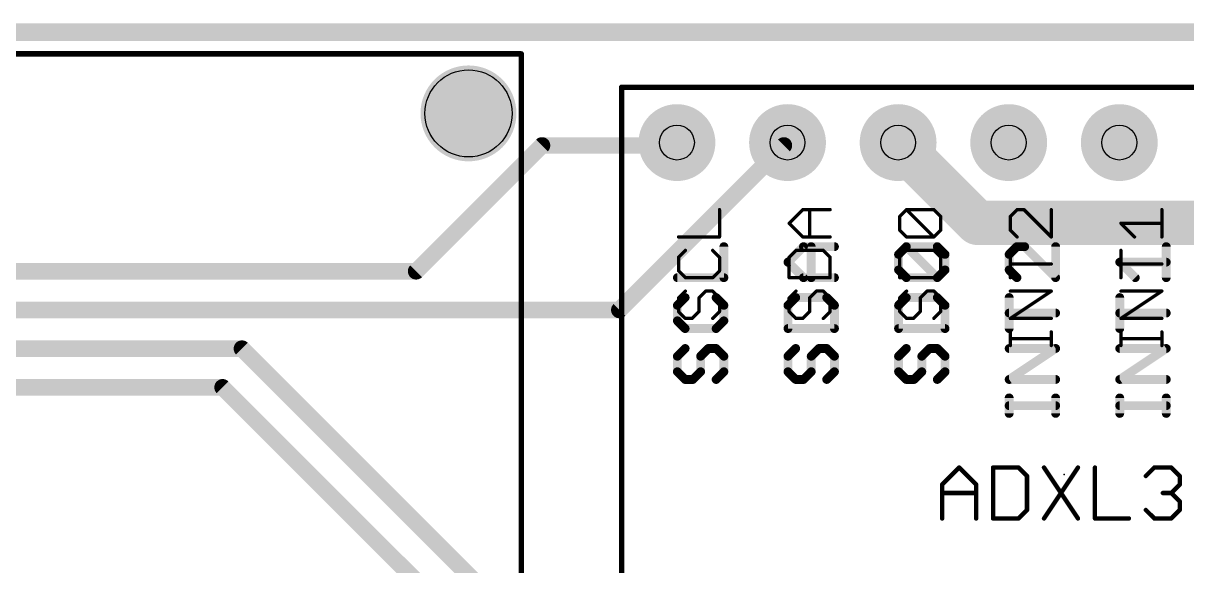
# Model space of a CAD drawing. Extents: x -15 to 99, y 4 to 73.
# Drawn here: x 58.76 to 85.48, y 60.13 to 72.59 of the extents above; entities that cross this region are included whole.
import ezdxf

# ---------------------------------------------------------------- set-up
doc = ezdxf.new("R2010")
doc.units = 0
for name, color, linetype in [('1', 22, 'CONTINUOUS'), ('112', 253, 'CONTINUOUS'), ('16', 175, 'CONTINUOUS'), ('17', 82, 'CONTINUOUS'), ('20', 7, 'CONTINUOUS'), ('21', 253, 'CONTINUOUS'), ('23', 7, 'CONTINUOUS'), ('29', 253, 'CONTINUOUS'), ('30', 253, 'CONTINUOUS'), ('44', 253, 'CONTINUOUS')]:
    doc.layers.add(name, color=color, linetype=linetype)

# ---------------------------------------------------------------- blocks, each defined once
blk = doc.blocks.new('ROUNDP')
at = {"const_width": 0.5}
blk.add_lwpolyline([(0, -0.25, 1), (0, 0.25, 1), (0, -0.25)], format="xyb", dxfattribs=at)

msp = doc.modelspace()

# ---------------------------------------------------------------- linework, layer by layer
at = {"layer": '1'}
for points, const_width in [([(93.98, 72.39), (5.08, 72.39)], 0.4064), ([(73.5648, 69.7865), (73.7757, 69.8525)], 0.381), ([(76.2318, 69.7865), (76.3157, 69.8525)], 0.381), ([(67.7863, 66.8972), (70.6755, 69.7865)], 0.381), ([(70.6755, 69.7865), (73.5648, 69.7865)], 0.381), ([(72.4535, 66.0083), (76.2318, 69.7865)], 0.381), ([(20.2248, 66.8972), (67.7863, 66.8972)], 0.381), ([(24.4475, 66.0083), (72.4535, 66.0083)], 0.381), ([(33.782, 65.1193), (63.7858, 65.1193)], 0.381), ([(63.7858, 65.1193), (77.7875, 51.1175)], 0.381), ([(63.3413, 64.2302), (35.3377, 64.2302)], 0.381), ([(76.8985, 50.673), (63.3413, 64.2302)], 0.381)]:
    msp.add_lwpolyline(points, dxfattribs=dict(at, const_width=const_width))
at = {"layer": '1', "const_width": 0.1905}
for points in [[(73.8041, 69.7616, 1), (73.7473, 69.9434)], [(76.3745, 69.7776, 1), (76.2568, 69.9274)], [(70.6755, 69.8817, 1), (70.6755, 69.6913)], [(70.7429, 69.7191, 1), (70.6081, 69.8539)], [(73.5363, 69.8774, 1), (73.5932, 69.6956)], [(73.5648, 69.6913, 1), (73.5648, 69.8817)], [(76.1729, 69.8614, 1), (76.2906, 69.7116)], [(76.2991, 69.7191, 1), (76.1644, 69.8539)], [(67.7863, 66.802, 1), (67.7863, 66.9925)], [(67.7189, 66.9646, 1), (67.8536, 66.8299)], [(72.3861, 66.0756, 1), (72.5209, 65.9409)], [(72.4535, 65.913, 1), (72.4535, 66.1035)], [(63.8531, 65.1866, 1), (63.7184, 65.0519)], [(63.7858, 65.024, 1), (63.7858, 65.2145)], [(63.4086, 64.2976, 1), (63.2739, 64.1629)], [(63.3413, 64.135, 1), (63.3413, 64.3255)]]:
    msp.add_lwpolyline(points, format="xyb", dxfattribs=at)
at = {"layer": '112'}
for points, const_width in [([(74.8538, 66.7502), (74.8538, 67.462)], 0.2032), ([(76.3261, 67.1061), (76.682, 67.462)], 0.2032), ([(76.682, 67.462), (77.3938, 67.462)], 0.2032), ([(76.8599, 66.7502), (76.8599, 67.462)], 0.2032), ([(78.8661, 67.2841), (79.044, 67.462)], 0.2032), ([(78.8661, 66.9281), (78.8661, 67.2841)], 0.2032), ([(79.044, 67.462), (79.7559, 67.462)], 0.2032), ([(79.7559, 66.7502), (79.044, 67.462)], 0.2032), ([(79.7559, 67.462), (79.9338, 67.2841)], 0.2032), ([(79.9338, 67.2841), (79.9338, 66.9281)], 0.2032), ([(81.584, 67.462), (81.4061, 67.2841)], 0.2032), ([(81.4061, 67.2841), (81.4061, 66.9281)], 0.2032), ([(81.762, 67.462), (81.584, 67.462)], 0.2032), ([(82.4738, 66.7502), (81.762, 67.462)], 0.2032), ([(82.4738, 67.462), (82.4738, 66.7502)], 0.2032), ([(85.0138, 66.7502), (85.0138, 67.462)], 0.2032), ([(76.682, 66.7502), (76.3261, 67.1061)], 0.2032), ([(84.302, 66.7502), (83.9461, 67.1061)], 0.2032), ([(83.9461, 67.1061), (85.0138, 67.1061)], 0.2032), ([(73.7861, 66.7502), (74.8538, 66.7502)], 0.2032), ([(77.3938, 66.7502), (76.682, 66.7502)], 0.2032), ([(79.044, 66.7502), (78.8661, 66.9281)], 0.2032), ([(79.7559, 66.7502), (79.044, 66.7502)], 0.2032), ([(79.9338, 66.9281), (79.7559, 66.7502)], 0.2032), ([(81.4061, 66.9281), (81.584, 66.7502)], 0.2032), ([(73.964, 66.2926), (73.7861, 66.1147)], 0.2032), ([(74.8538, 66.1147), (74.6758, 66.2926)], 0.2032), ([(76.504, 66.2926), (76.3261, 66.1147)], 0.2032), ([(77.2159, 66.2926), (76.504, 66.2926)], 0.2032), ([(77.3938, 66.1147), (77.2159, 66.2926)], 0.2032), ([(79.044, 66.2926), (78.8661, 66.1147)], 0.2032), ([(79.7559, 66.2926), (79.044, 66.2926)], 0.2032), ([(79.9338, 66.1147), (79.7559, 66.2926)], 0.2032), ([(81.4061, 65.5808), (81.4061, 66.2926)], 0.2032), ([(83.9461, 65.5808), (83.9461, 66.2926)], 0.2032), ([(73.7861, 66.1147), (73.7861, 65.7588)], 0.2032), ([(74.8538, 65.7588), (74.8538, 66.1147)], 0.2032), ([(76.3261, 66.1147), (76.3261, 65.5808)], 0.2032), ([(77.3938, 65.5808), (77.3938, 66.1147)], 0.2032), ([(78.8661, 66.1147), (78.8661, 65.5808)], 0.2032), ([(79.9338, 65.5808), (79.9338, 66.1147)], 0.2032), ([(82.4738, 65.9367), (81.4061, 65.9367)], 0.2032), ([(85.0138, 65.9367), (83.9461, 65.9367)], 0.2032), ([(73.7861, 65.7588), (73.964, 65.5808)], 0.2032), ([(74.6758, 65.5808), (74.8538, 65.7588)], 0.2032), ([(73.964, 65.5808), (74.6758, 65.5808)], 0.2032), ([(76.3261, 65.5808), (77.3938, 65.5808)], 0.2032), ([(78.8661, 65.5808), (79.9338, 65.5808)], 0.2032), ([(73.964, 65.1232), (73.7861, 64.9453)], 0.2032), ([(74.3199, 64.9453), (74.4979, 65.1232)], 0.2032), ([(74.4979, 65.1232), (74.6758, 65.1232)], 0.2032), ([(74.6758, 65.1232), (74.8538, 64.9453)], 0.2032), ([(76.504, 65.1232), (76.3261, 64.9453)], 0.2032), ([(76.8599, 64.9453), (77.0379, 65.1232)], 0.2032), ([(77.0379, 65.1232), (77.2159, 65.1232)], 0.2032), ([(77.2159, 65.1232), (77.3938, 64.9453)], 0.2032), ([(79.044, 65.1232), (78.8661, 64.9453)], 0.2032), ([(79.3999, 64.9453), (79.5779, 65.1232)], 0.2032), ([(79.5779, 65.1232), (79.7559, 65.1232)], 0.2032), ([(79.7559, 65.1232), (79.9338, 64.9453)], 0.2032), ([(81.4061, 64.4114), (82.4738, 65.1232)], 0.2032), ([(82.4738, 65.1232), (81.4061, 65.1232)], 0.2032), ([(83.9461, 64.4114), (85.0138, 65.1232)], 0.2032), ([(85.0138, 65.1232), (83.9461, 65.1232)], 0.2032), ([(73.7861, 64.9453), (73.7861, 64.5894)], 0.2032), ([(74.3199, 64.5894), (74.3199, 64.9453)], 0.2032), ([(74.8538, 64.9453), (74.8538, 64.5894)], 0.2032), ([(76.3261, 64.9453), (76.3261, 64.5894)], 0.2032), ([(76.8599, 64.5894), (76.8599, 64.9453)], 0.2032), ([(77.3938, 64.9453), (77.3938, 64.5894)], 0.2032), ([(78.8661, 64.9453), (78.8661, 64.5894)], 0.2032), ([(79.3999, 64.5894), (79.3999, 64.9453)], 0.2032), ([(79.9338, 64.9453), (79.9338, 64.5894)], 0.2032), ([(73.7861, 64.5894), (73.964, 64.4114)], 0.2032), ([(74.142, 64.4114), (74.3199, 64.5894)], 0.2032), ([(74.8538, 64.5894), (74.6758, 64.4114)], 0.2032), ([(76.3261, 64.5894), (76.504, 64.4114)], 0.2032), ([(76.682, 64.4114), (76.8599, 64.5894)], 0.2032), ([(77.3938, 64.5894), (77.2159, 64.4114)], 0.2032), ([(78.8661, 64.5894), (79.044, 64.4114)], 0.2032), ([(79.222, 64.4114), (79.3999, 64.5894)], 0.2032), ([(79.9338, 64.5894), (79.7559, 64.4114)], 0.2032), ([(73.964, 64.4114), (74.142, 64.4114)], 0.2032), ([(76.504, 64.4114), (76.682, 64.4114)], 0.2032), ([(79.044, 64.4114), (79.222, 64.4114)], 0.2032), ([(82.4738, 64.4114), (81.4061, 64.4114)], 0.2032), ([(85.0138, 64.4114), (83.9461, 64.4114)], 0.2032), ([(81.4061, 63.6318), (81.4061, 63.9877)], 0.2032), ([(82.4738, 63.8098), (81.4061, 63.8098)], 0.2032), ([(82.4738, 63.6318), (82.4738, 63.9877)], 0.2032), ([(83.9461, 63.6318), (83.9461, 63.9877)], 0.2032), ([(85.0138, 63.8098), (83.9461, 63.8098)], 0.2032), ([(85.0138, 63.6318), (85.0138, 63.9877)], 0.2032), ([(79.8678, 61.9987), (80.2576, 62.3885)], 0.1016), ([(80.2576, 62.3885), (80.6474, 61.9987)], 0.1016), ([(81.0372, 62.3885), (81.0372, 61.2191)], 0.1016), ([(81.6219, 62.3885), (81.0372, 62.3885)], 0.1016), ([(81.8168, 62.1936), (81.6219, 62.3885)], 0.1016), ([(82.2066, 62.3885), (82.9862, 61.2191)], 0.1016), ([(82.9862, 62.3885), (82.2066, 61.2191)], 0.1016), ([(83.376, 62.3885), (83.376, 61.2191)], 0.1016), ([(84.5453, 62.1936), (84.7402, 62.3885)], 0.1016), ([(84.7402, 62.3885), (85.13, 62.3885)], 0.1016), ([(85.13, 62.3885), (85.3249, 62.1936)], 0.1016), ([(79.8678, 61.2191), (79.8678, 61.9987)], 0.1016), ([(80.6474, 61.9987), (80.6474, 61.2191)], 0.1016), ([(81.8168, 61.414), (81.8168, 62.1936)], 0.1016), ([(85.3249, 61.9987), (85.13, 61.8038)], 0.1016), ([(85.3249, 62.1936), (85.3249, 61.9987)], 0.1016), ([(79.8678, 61.8038), (80.6474, 61.8038)], 0.1016), ([(85.13, 61.8038), (84.9351, 61.8038)], 0.1016), ([(85.13, 61.8038), (85.3249, 61.6089)], 0.1016), ([(81.6219, 61.2191), (81.8168, 61.414)], 0.1016), ([(84.7402, 61.2191), (84.5453, 61.414)], 0.1016), ([(85.3249, 61.414), (85.13, 61.2191)], 0.1016), ([(85.3249, 61.6089), (85.3249, 61.414)], 0.1016), ([(81.0372, 61.2191), (81.6219, 61.2191)], 0.1016), ([(83.376, 61.2191), (84.1555, 61.2191)], 0.1016), ([(85.13, 61.2191), (84.7402, 61.2191)], 0.1016)]:
    msp.add_lwpolyline(points, dxfattribs=dict(at, const_width=const_width))
for points, const_width in [([(74.9046, 67.462, 1), (74.803, 67.462)], 0.1016), ([(76.682, 67.5128, 1), (76.682, 67.4112)], 0.1016), ([(76.7179, 67.4261, 1), (76.6461, 67.4979)], 0.1016), ([(76.9107, 67.462, 1), (76.8091, 67.462)], 0.1016), ([(77.3938, 67.4112, 1), (77.3938, 67.5128)], 0.1016), ([(78.9169, 67.2841, 1), (78.8153, 67.2841)], 0.1016), ([(78.8302, 67.32, 1), (78.902, 67.2481)], 0.1016), ([(79.044, 67.5128, 1), (79.044, 67.4112)], 0.1016), ([(79.08, 67.4979, 1), (79.0081, 67.4261)], 0.1016), ([(79.08, 67.4261, 1), (79.0081, 67.4979)], 0.1016), ([(79.7918, 67.4979, 1), (79.7199, 67.4261)], 0.1016), ([(79.7559, 67.4112, 1), (79.7559, 67.5128)], 0.1016), ([(79.9846, 67.2841, 1), (79.883, 67.2841)], 0.1016), ([(79.8979, 67.2481, 1), (79.9697, 67.32)], 0.1016), ([(81.4569, 67.2841, 1), (81.3553, 67.2841)], 0.1016), ([(81.3702, 67.32, 1), (81.442, 67.2481)], 0.1016), ([(81.584, 67.5128, 1), (81.584, 67.4112)], 0.1016), ([(81.62, 67.4261, 1), (81.5481, 67.4979)], 0.1016), ([(81.7979, 67.4979, 1), (81.7261, 67.4261)], 0.1016), ([(81.762, 67.4112, 1), (81.762, 67.5128)], 0.1016), ([(82.5246, 67.462, 1), (82.423, 67.462)], 0.1016), ([(85.0646, 67.462, 1), (84.963, 67.462)], 0.1016), ([(76.362, 67.142, 1), (76.2902, 67.0702)], 0.1016), ([(76.2902, 67.142, 1), (76.362, 67.0702)], 0.1016), ([(83.982, 67.142, 1), (83.9102, 67.0702)], 0.1016), ([(83.9461, 67.1569, 1), (83.9461, 67.0553)], 0.1016), ([(85.0138, 67.0553, 1), (85.0138, 67.1569)], 0.1016), ([(73.7861, 66.801, 1), (73.7861, 66.6994)], 0.1016), ([(74.8538, 66.6994, 1), (74.8538, 66.801)], 0.1016), ([(76.682, 66.801, 1), (76.682, 66.6994)], 0.1016), ([(76.6461, 66.7143, 1), (76.7179, 66.7861)], 0.1016), ([(77.3938, 66.6994, 1), (77.3938, 66.801)], 0.1016), ([(78.902, 66.9641, 1), (78.8302, 66.8922)], 0.1016), ([(78.8153, 66.9281, 1), (78.9169, 66.9281)], 0.1016), ([(79.044, 66.801, 1), (79.044, 66.6994)], 0.1016), ([(79.0081, 66.7143, 1), (79.08, 66.7861)], 0.1016), ([(79.7199, 66.7861, 1), (79.7918, 66.7143)], 0.1016), ([(79.7199, 66.7143, 1), (79.7918, 66.7861)], 0.1016), ([(79.7559, 66.6994, 1), (79.7559, 66.801)], 0.1016), ([(79.883, 66.9281, 1), (79.9846, 66.9281)], 0.1016), ([(79.9697, 66.8922, 1), (79.8979, 66.9641)], 0.1016), ([(81.442, 66.9641, 1), (81.3702, 66.8922)], 0.1016), ([(81.3553, 66.9281, 1), (81.4569, 66.9281)], 0.1016), ([(81.5481, 66.7143, 1), (81.62, 66.7861)], 0.1016), ([(82.4379, 66.7143, 1), (82.5097, 66.7861)], 0.1016), ([(84.2661, 66.7143, 1), (84.3379, 66.7861)], 0.1016), ([(74.803, 66.7502, 1), (74.9046, 66.7502)], 0.1016), ([(76.8091, 66.7502, 1), (76.9107, 66.7502)], 0.1016), ([(82.423, 66.7502, 1), (82.5246, 66.7502)], 0.1016), ([(84.963, 66.7502, 1), (85.0646, 66.7502)], 0.1016), ([(74, 66.2567, 1), (73.9281, 66.3285)], 0.1016), ([(74.7118, 66.3285, 1), (74.6399, 66.2567)], 0.1016), ([(76.504, 66.3434, 1), (76.504, 66.2418)], 0.1016), ([(76.54, 66.2567, 1), (76.4681, 66.3285)], 0.1016), ([(77.2518, 66.3285, 1), (77.1799, 66.2567)], 0.1016), ([(77.2159, 66.2418, 1), (77.2159, 66.3434)], 0.1016), ([(79.044, 66.3434, 1), (79.044, 66.2418)], 0.1016), ([(79.08, 66.2567, 1), (79.0081, 66.3285)], 0.1016), ([(79.7918, 66.3285, 1), (79.7199, 66.2567)], 0.1016), ([(79.7559, 66.2418, 1), (79.7559, 66.3434)], 0.1016), ([(81.4569, 66.2926, 1), (81.3553, 66.2926)], 0.1016), ([(83.9969, 66.2926, 1), (83.8953, 66.2926)], 0.1016), ([(73.8369, 66.1147, 1), (73.7353, 66.1147)], 0.1016), ([(73.7502, 66.1506, 1), (73.822, 66.0787)], 0.1016), ([(74.9046, 66.1147, 1), (74.803, 66.1147)], 0.1016), ([(74.8179, 66.0787, 1), (74.8897, 66.1506)], 0.1016), ([(76.3769, 66.1147, 1), (76.2753, 66.1147)], 0.1016), ([(76.2902, 66.1506, 1), (76.362, 66.0787)], 0.1016), ([(77.4446, 66.1147, 1), (77.343, 66.1147)], 0.1016), ([(77.3579, 66.0787, 1), (77.4297, 66.1506)], 0.1016), ([(78.9169, 66.1147, 1), (78.8153, 66.1147)], 0.1016), ([(78.8302, 66.1506, 1), (78.902, 66.0787)], 0.1016), ([(79.9846, 66.1147, 1), (79.883, 66.1147)], 0.1016), ([(79.8979, 66.0787, 1), (79.9697, 66.1506)], 0.1016), ([(81.4061, 65.9875, 1), (81.4061, 65.8859)], 0.1016), ([(82.4738, 65.8859, 1), (82.4738, 65.9875)], 0.1016), ([(83.9461, 65.9875, 1), (83.9461, 65.8859)], 0.1016), ([(85.0138, 65.8859, 1), (85.0138, 65.9875)], 0.1016), ([(73.822, 65.7947, 1), (73.7502, 65.7228)], 0.1016), ([(73.7353, 65.7588, 1), (73.8369, 65.7588)], 0.1016), ([(74.803, 65.7588, 1), (74.9046, 65.7588)], 0.1016), ([(74.8897, 65.7228, 1), (74.8179, 65.7947)], 0.1016), ([(73.964, 65.6316, 1), (73.964, 65.53)], 0.1016), ([(73.9281, 65.5449, 1), (74, 65.6167)], 0.1016), ([(74.6399, 65.6167, 1), (74.7118, 65.5449)], 0.1016), ([(74.6758, 65.53, 1), (74.6758, 65.6316)], 0.1016), ([(76.3261, 65.6316, 1), (76.3261, 65.53)], 0.1016), ([(76.2753, 65.5808, 1), (76.3769, 65.5808)], 0.1016), ([(77.343, 65.5808, 1), (77.4446, 65.5808)], 0.1016), ([(77.3938, 65.53, 1), (77.3938, 65.6316)], 0.1016), ([(78.8661, 65.6316, 1), (78.8661, 65.53)], 0.1016), ([(78.8153, 65.5808, 1), (78.9169, 65.5808)], 0.1016), ([(79.883, 65.5808, 1), (79.9846, 65.5808)], 0.1016), ([(79.9338, 65.53, 1), (79.9338, 65.6316)], 0.1016), ([(81.3553, 65.5808, 1), (81.4569, 65.5808)], 0.1016), ([(83.8953, 65.5808, 1), (83.9969, 65.5808)], 0.1016), ([(74, 65.0873, 1), (73.9281, 65.1591)], 0.1016), ([(74.4979, 65.174, 1), (74.4979, 65.0724)], 0.1016), ([(74.5338, 65.0873, 1), (74.462, 65.1591)], 0.1016), ([(74.7118, 65.1591, 1), (74.6399, 65.0873)], 0.1016), ([(74.6758, 65.0724, 1), (74.6758, 65.174)], 0.1016), ([(76.54, 65.0873, 1), (76.4681, 65.1591)], 0.1016), ([(77.0379, 65.174, 1), (77.0379, 65.0724)], 0.1016), ([(77.0738, 65.0873, 1), (77.002, 65.1591)], 0.1016), ([(77.2518, 65.1591, 1), (77.1799, 65.0873)], 0.1016), ([(77.2159, 65.0724, 1), (77.2159, 65.174)], 0.1016), ([(79.08, 65.0873, 1), (79.0081, 65.1591)], 0.1016), ([(79.5779, 65.174, 1), (79.5779, 65.0724)], 0.1016), ([(79.6138, 65.0873, 1), (79.542, 65.1591)], 0.1016), ([(79.7918, 65.1591, 1), (79.7199, 65.0873)], 0.1016), ([(79.7559, 65.0724, 1), (79.7559, 65.174)], 0.1016), ([(81.4061, 65.174, 1), (81.4061, 65.0724)], 0.1016), ([(82.502, 65.0809, 1), (82.4456, 65.1655)], 0.1016), ([(82.4738, 65.0724, 1), (82.4738, 65.174)], 0.1016), ([(83.9461, 65.174, 1), (83.9461, 65.0724)], 0.1016), ([(85.042, 65.0809, 1), (84.9856, 65.1655)], 0.1016), ([(85.0138, 65.0724, 1), (85.0138, 65.174)], 0.1016), ([(73.8369, 64.9453, 1), (73.7353, 64.9453)], 0.1016), ([(73.7502, 64.9812, 1), (73.822, 64.9093)], 0.1016), ([(74.3707, 64.9453, 1), (74.2691, 64.9453)], 0.1016), ([(74.284, 64.9812, 1), (74.3559, 64.9093)], 0.1016), ([(74.9046, 64.9453, 1), (74.803, 64.9453)], 0.1016), ([(74.8179, 64.9093, 1), (74.8897, 64.9812)], 0.1016), ([(76.3769, 64.9453, 1), (76.2753, 64.9453)], 0.1016), ([(76.2902, 64.9812, 1), (76.362, 64.9093)], 0.1016), ([(76.9107, 64.9453, 1), (76.8091, 64.9453)], 0.1016), ([(76.824, 64.9812, 1), (76.8959, 64.9093)], 0.1016), ([(77.4446, 64.9453, 1), (77.343, 64.9453)], 0.1016), ([(77.3579, 64.9093, 1), (77.4297, 64.9812)], 0.1016), ([(78.9169, 64.9453, 1), (78.8153, 64.9453)], 0.1016), ([(78.8302, 64.9812, 1), (78.902, 64.9093)], 0.1016), ([(79.4507, 64.9453, 1), (79.3491, 64.9453)], 0.1016), ([(79.364, 64.9812, 1), (79.4359, 64.9093)], 0.1016), ([(79.9846, 64.9453, 1), (79.883, 64.9453)], 0.1016), ([(79.8979, 64.9093, 1), (79.9697, 64.9812)], 0.1016), ([(73.822, 64.6253, 1), (73.7502, 64.5534)], 0.1016), ([(74.3559, 64.5534, 1), (74.284, 64.6253)], 0.1016), ([(74.8897, 64.5534, 1), (74.8179, 64.6253)], 0.1016), ([(76.362, 64.6253, 1), (76.2902, 64.5534)], 0.1016), ([(76.8959, 64.5534, 1), (76.824, 64.6253)], 0.1016), ([(77.4297, 64.5534, 1), (77.3579, 64.6253)], 0.1016), ([(78.902, 64.6253, 1), (78.8302, 64.5534)], 0.1016), ([(79.4359, 64.5534, 1), (79.364, 64.6253)], 0.1016), ([(79.9697, 64.5534, 1), (79.8979, 64.6253)], 0.1016), ([(73.7353, 64.5894, 1), (73.8369, 64.5894)], 0.1016), ([(73.964, 64.4622, 1), (73.964, 64.3606)], 0.1016), ([(73.9281, 64.3755, 1), (74, 64.4473)], 0.1016), ([(74.1061, 64.4473, 1), (74.1779, 64.3755)], 0.1016), ([(74.142, 64.3606, 1), (74.142, 64.4622)], 0.1016), ([(74.2691, 64.5894, 1), (74.3707, 64.5894)], 0.1016), ([(74.6399, 64.4473, 1), (74.7118, 64.3755)], 0.1016), ([(74.803, 64.5894, 1), (74.9046, 64.5894)], 0.1016), ([(76.2753, 64.5894, 1), (76.3769, 64.5894)], 0.1016), ([(76.504, 64.4622, 1), (76.504, 64.3606)], 0.1016), ([(76.4681, 64.3755, 1), (76.54, 64.4473)], 0.1016), ([(76.6461, 64.4473, 1), (76.7179, 64.3755)], 0.1016), ([(76.682, 64.3606, 1), (76.682, 64.4622)], 0.1016), ([(76.8091, 64.5894, 1), (76.9107, 64.5894)], 0.1016), ([(77.1799, 64.4473, 1), (77.2518, 64.3755)], 0.1016), ([(77.343, 64.5894, 1), (77.4446, 64.5894)], 0.1016), ([(78.8153, 64.5894, 1), (78.9169, 64.5894)], 0.1016), ([(79.044, 64.4622, 1), (79.044, 64.3606)], 0.1016), ([(79.0081, 64.3755, 1), (79.08, 64.4473)], 0.1016), ([(79.1861, 64.4473, 1), (79.2579, 64.3755)], 0.1016), ([(79.222, 64.3606, 1), (79.222, 64.4622)], 0.1016), ([(79.3491, 64.5894, 1), (79.4507, 64.5894)], 0.1016), ([(79.7199, 64.4473, 1), (79.7918, 64.3755)], 0.1016), ([(79.883, 64.5894, 1), (79.9846, 64.5894)], 0.1016), ([(81.4061, 64.4622, 1), (81.4061, 64.3606)], 0.1016), ([(81.3779, 64.4537, 1), (81.4343, 64.3691)], 0.1016), ([(82.4738, 64.3606, 1), (82.4738, 64.4622)], 0.1016), ([(83.9461, 64.4622, 1), (83.9461, 64.3606)], 0.1016), ([(83.9179, 64.4537, 1), (83.9743, 64.3691)], 0.1016), ([(85.0138, 64.3606, 1), (85.0138, 64.4622)], 0.1016), ([(81.4569, 63.9877, 1), (81.3553, 63.9877)], 0.1016), ([(81.4061, 63.8606, 1), (81.4061, 63.759)], 0.1016), ([(82.5246, 63.9877, 1), (82.423, 63.9877)], 0.1016), ([(82.4738, 63.759, 1), (82.4738, 63.8606)], 0.1016), ([(83.9969, 63.9877, 1), (83.8953, 63.9877)], 0.1016), ([(83.9461, 63.8606, 1), (83.9461, 63.759)], 0.1016), ([(85.0646, 63.9877, 1), (84.963, 63.9877)], 0.1016), ([(85.0138, 63.759, 1), (85.0138, 63.8606)], 0.1016), ([(81.3553, 63.6318, 1), (81.4569, 63.6318)], 0.1016), ([(82.423, 63.6318, 1), (82.5246, 63.6318)], 0.1016), ([(83.8953, 63.6318, 1), (83.9969, 63.6318)], 0.1016), ([(84.963, 63.6318, 1), (85.0646, 63.6318)], 0.1016), ([(80.2755, 62.4064, 1), (80.2396, 62.3705)], 0.0508), ([(80.2755, 62.3705, 1), (80.2396, 62.4064)], 0.0508), ([(81.0626, 62.3885, 1), (81.0118, 62.3885)], 0.0508), ([(81.0372, 62.4139, 1), (81.0372, 62.3631)], 0.0508), ([(81.6398, 62.4064, 1), (81.6039, 62.3705)], 0.0508), ([(81.6219, 62.3631, 1), (81.6219, 62.4139)], 0.0508), ([(82.2277, 62.4026, 1), (82.1854, 62.3744)], 0.0508), ([(83.0073, 62.3744, 1), (82.965, 62.4026)], 0.0508), ([(83.4014, 62.3885, 1), (83.3505, 62.3885)], 0.0508), ([(84.7402, 62.4139, 1), (84.7402, 62.3631)], 0.0508), ([(84.7582, 62.3705, 1), (84.7223, 62.4064)], 0.0508), ([(85.148, 62.4064, 1), (85.1121, 62.3705)], 0.0508), ([(85.13, 62.3631, 1), (85.13, 62.4139)], 0.0508), ([(79.8932, 61.9987, 1), (79.8424, 61.9987)], 0.0508), ([(79.8498, 62.0166, 1), (79.8857, 61.9807)], 0.0508), ([(80.6728, 61.9987, 1), (80.622, 61.9987)], 0.0508), ([(80.6294, 61.9807, 1), (80.6653, 62.0166)], 0.0508), ([(81.8422, 62.1936, 1), (81.7914, 62.1936)], 0.0508), ([(81.7988, 62.1756, 1), (81.8347, 62.2115)], 0.0508), ([(84.5274, 62.2115, 1), (84.5633, 62.1756)], 0.0508), ([(85.3503, 62.1936, 1), (85.2995, 62.1936)], 0.0508), ([(85.2995, 61.9987, 1), (85.3503, 61.9987)], 0.0508), ([(85.307, 62.1756, 1), (85.3429, 62.2115)], 0.0508), ([(85.3429, 61.9807, 1), (85.307, 62.0166)], 0.0508), ([(79.8678, 61.8292, 1), (79.8678, 61.7784)], 0.0508), ([(80.6474, 61.7784, 1), (80.6474, 61.8292)], 0.0508), ([(84.9351, 61.8292, 1), (84.9351, 61.7784)], 0.0508), ([(85.148, 61.8217, 1), (85.1121, 61.7858)], 0.0508), ([(85.1121, 61.8217, 1), (85.148, 61.7858)], 0.0508), ([(85.13, 61.7784, 1), (85.13, 61.8292)], 0.0508), ([(81.8347, 61.396, 1), (81.7988, 61.4319)], 0.0508), ([(84.5633, 61.4319, 1), (84.5274, 61.396)], 0.0508), ([(85.3503, 61.6089, 1), (85.2995, 61.6089)], 0.0508), ([(85.307, 61.5909, 1), (85.3429, 61.6268)], 0.0508), ([(85.3429, 61.396, 1), (85.307, 61.4319)], 0.0508), ([(79.8424, 61.2191, 1), (79.8932, 61.2191)], 0.0508), ([(80.622, 61.2191, 1), (80.6728, 61.2191)], 0.0508), ([(81.0372, 61.2445, 1), (81.0372, 61.1937)], 0.0508), ([(81.0118, 61.2191, 1), (81.0626, 61.2191)], 0.0508), ([(81.6039, 61.237, 1), (81.6398, 61.2011)], 0.0508), ([(81.6219, 61.1937, 1), (81.6219, 61.2445)], 0.0508), ([(81.7914, 61.414, 1), (81.8422, 61.414)], 0.0508), ([(82.1854, 61.2332, 1), (82.2277, 61.205)], 0.0508), ([(82.965, 61.205, 1), (83.0073, 61.2332)], 0.0508), ([(83.3505, 61.2191, 1), (83.4014, 61.2191)], 0.0508), ([(83.376, 61.2445, 1), (83.376, 61.1937)], 0.0508), ([(84.1555, 61.1937, 1), (84.1555, 61.2445)], 0.0508), ([(84.7402, 61.2445, 1), (84.7402, 61.1937)], 0.0508), ([(84.7223, 61.2011, 1), (84.7582, 61.237)], 0.0508), ([(85.1121, 61.237, 1), (85.148, 61.2011)], 0.0508), ([(85.13, 61.1937, 1), (85.13, 61.2445)], 0.0508), ([(85.2995, 61.414, 1), (85.3503, 61.414)], 0.0508)]:
    msp.add_lwpolyline(points, format="xyb", dxfattribs=dict(at, const_width=const_width))
at = {"layer": '16'}
for points, const_width in [([(95.25, 72.39), (5.08, 72.39)], 0.4064), ([(78.8988, 69.7865), (78.8557, 69.8525)], 1.016), ([(80.6767, 68.0085), (78.8988, 69.7865)], 1.016), ([(87.5665, 68.0085), (80.6767, 68.0085)], 1.016)]:
    msp.add_lwpolyline(points, dxfattribs=dict(at, const_width=const_width))
at = {"layer": '16', "const_width": 0.508}
for points in [[(79.0684, 69.9913, 1), (78.643, 69.7136)], [(79.0784, 69.9661, 1), (78.7191, 69.6069)], [(78.686, 69.6477, 1), (79.1115, 69.9253)], [(80.6767, 68.2625, 1), (80.6767, 67.7545)], [(80.4971, 67.8289, 1), (80.8564, 68.1881)]]:
    msp.add_lwpolyline(points, format="xyb", dxfattribs=at)
at = {"layer": '20', "const_width": 0.254}
msp.add_lwpolyline([(93.98, 72.39), (5.08, 72.39)], dxfattribs=at)
at = {"layer": '20'}
msp.add_circle((68.9878, 70.5229), 1, dxfattribs=at)
at = {"layer": '21'}
for points, const_width in [([(47.5621, 71.8891), (70.2009, 71.8891)], 0.127), ([(70.2009, 71.8891), (70.2009, 31.2984)], 0.127), ([(72.5057, 53.3425), (72.5057, 71.1225)], 0.127), ([(72.5057, 71.1225), (92.8257, 71.1225)], 0.127), ([(74.7536, 67.685), (74.7536, 68.3121)], 0.0762), ([(76.353, 67.9986), (76.6665, 68.3121)], 0.0762), ([(76.6665, 68.3121), (77.2936, 68.3121)], 0.0762), ([(76.8233, 67.685), (76.8233, 68.3121)], 0.0762), ([(78.893, 68.1553), (79.0498, 68.3121)], 0.0762), ([(78.893, 67.8418), (78.893, 68.1553)], 0.0762), ([(79.0498, 68.3121), (79.6768, 68.3121)], 0.0762), ([(79.6768, 67.685), (79.0498, 68.3121)], 0.0762), ([(79.6768, 68.3121), (79.8336, 68.1553)], 0.0762), ([(79.8336, 68.1553), (79.8336, 67.8418)], 0.0762), ([(81.5898, 68.3121), (81.433, 68.1553)], 0.0762), ([(81.433, 68.1553), (81.433, 67.8418)], 0.0762), ([(81.7465, 68.3121), (81.5898, 68.3121)], 0.0762), ([(82.3736, 67.685), (81.7465, 68.3121)], 0.0762), ([(82.3736, 68.3121), (82.3736, 67.685)], 0.0762), ([(84.9136, 67.685), (84.9136, 68.3121)], 0.0762), ([(76.6665, 67.685), (76.353, 67.9986)], 0.0762), ([(79.0498, 67.685), (78.893, 67.8418)], 0.0762), ([(79.8336, 67.8418), (79.6768, 67.685)], 0.0762), ([(81.433, 67.8418), (81.5898, 67.685)], 0.0762), ([(84.2865, 67.685), (83.973, 67.9986)], 0.0762), ([(83.973, 67.9986), (84.9136, 67.9986)], 0.0762), ([(73.813, 67.685), (74.7536, 67.685)], 0.0762), ([(77.2936, 67.685), (76.6665, 67.685)], 0.0762), ([(79.6768, 67.685), (79.0498, 67.685)], 0.0762), ([(73.9698, 67.3766), (73.813, 67.2198)], 0.0762), ([(74.7536, 67.2198), (74.5968, 67.3766)], 0.0762), ([(76.5098, 67.3766), (76.353, 67.2198)], 0.0762), ([(77.1368, 67.3766), (76.5098, 67.3766)], 0.0762), ([(77.2936, 67.2198), (77.1368, 67.3766)], 0.0762), ([(79.0498, 67.3766), (78.893, 67.2198)], 0.0762), ([(79.6768, 67.3766), (79.0498, 67.3766)], 0.0762), ([(79.8336, 67.2198), (79.6768, 67.3766)], 0.0762), ([(81.433, 66.7495), (81.433, 67.3766)], 0.0762), ([(83.973, 66.7495), (83.973, 67.3766)], 0.0762), ([(73.813, 67.2198), (73.813, 66.9063)], 0.0762), ([(74.7536, 66.9063), (74.7536, 67.2198)], 0.0762), ([(76.353, 67.2198), (76.353, 66.7495)], 0.0762), ([(77.2936, 66.7495), (77.2936, 67.2198)], 0.0762), ([(78.893, 67.2198), (78.893, 66.7495)], 0.0762), ([(79.8336, 66.7495), (79.8336, 67.2198)], 0.0762), ([(82.3736, 67.0631), (81.433, 67.0631)], 0.0762), ([(84.9136, 67.0631), (83.973, 67.0631)], 0.0762), ([(73.813, 66.9063), (73.9698, 66.7495)], 0.0762), ([(74.5968, 66.7495), (74.7536, 66.9063)], 0.0762), ([(73.9698, 66.7495), (74.5968, 66.7495)], 0.0762), ([(76.353, 66.7495), (77.2936, 66.7495)], 0.0762), ([(78.893, 66.7495), (79.8336, 66.7495)], 0.0762), ([(73.9698, 66.4411), (73.813, 66.2843)], 0.0762), ([(73.813, 66.2843), (73.813, 65.9708)], 0.0762), ([(74.2833, 66.2843), (74.4401, 66.4411)], 0.0762), ([(74.2833, 65.9708), (74.2833, 66.2843)], 0.0762), ([(74.4401, 66.4411), (74.5968, 66.4411)], 0.0762), ([(74.5968, 66.4411), (74.7536, 66.2843)], 0.0762), ([(74.7536, 66.2843), (74.7536, 65.9708)], 0.0762), ([(76.5098, 66.4411), (76.353, 66.2843)], 0.0762), ([(76.353, 66.2843), (76.353, 65.9708)], 0.0762), ([(76.8233, 66.2843), (76.9801, 66.4411)], 0.0762), ([(76.8233, 65.9708), (76.8233, 66.2843)], 0.0762), ([(76.9801, 66.4411), (77.1368, 66.4411)], 0.0762), ([(77.1368, 66.4411), (77.2936, 66.2843)], 0.0762), ([(77.2936, 66.2843), (77.2936, 65.9708)], 0.0762), ([(79.0498, 66.4411), (78.893, 66.2843)], 0.0762), ([(78.893, 66.2843), (78.893, 65.9708)], 0.0762), ([(79.3633, 66.2843), (79.5201, 66.4411)], 0.0762), ([(79.3633, 65.9708), (79.3633, 66.2843)], 0.0762), ([(79.5201, 66.4411), (79.6768, 66.4411)], 0.0762), ([(79.6768, 66.4411), (79.8336, 66.2843)], 0.0762), ([(79.8336, 66.2843), (79.8336, 65.9708)], 0.0762), ([(81.433, 65.814), (82.3736, 66.4411)], 0.0762), ([(82.3736, 66.4411), (81.433, 66.4411)], 0.0762), ([(83.973, 65.814), (84.9136, 66.4411)], 0.0762), ([(84.9136, 66.4411), (83.973, 66.4411)], 0.0762), ([(73.813, 65.9708), (73.9698, 65.814)], 0.0762), ([(74.1265, 65.814), (74.2833, 65.9708)], 0.0762), ([(74.7536, 65.9708), (74.5968, 65.814)], 0.0762), ([(76.353, 65.9708), (76.5098, 65.814)], 0.0762), ([(76.6665, 65.814), (76.8233, 65.9708)], 0.0762), ([(77.2936, 65.9708), (77.1368, 65.814)], 0.0762), ([(78.893, 65.9708), (79.0498, 65.814)], 0.0762), ([(79.2065, 65.814), (79.3633, 65.9708)], 0.0762), ([(79.8336, 65.9708), (79.6768, 65.814)], 0.0762), ([(73.9698, 65.814), (74.1265, 65.814)], 0.0762), ([(76.5098, 65.814), (76.6665, 65.814)], 0.0762), ([(79.0498, 65.814), (79.2065, 65.814)], 0.0762), ([(82.3736, 65.814), (81.433, 65.814)], 0.0762), ([(84.9136, 65.814), (83.973, 65.814)], 0.0762), ([(81.433, 65.1903), (81.433, 65.5039)], 0.0762), ([(82.3736, 65.1903), (82.3736, 65.5039)], 0.0762), ([(83.973, 65.1903), (83.973, 65.5039)], 0.0762), ([(84.9136, 65.1903), (84.9136, 65.5039)], 0.0762), ([(82.3736, 65.3471), (81.433, 65.3471)], 0.0762), ([(84.9136, 65.3471), (83.973, 65.3471)], 0.0762)]:
    msp.add_lwpolyline(points, dxfattribs=dict(at, const_width=const_width))
for points, const_width in [([(70.2326, 71.8891, 1), (70.1691, 71.8891)], 0.0635), ([(70.2009, 71.8573, 1), (70.2009, 71.9208)], 0.0635), ([(72.5374, 71.1225, 1), (72.4739, 71.1225)], 0.0635), ([(72.5057, 71.1542, 1), (72.5057, 71.0907)], 0.0635), ([(74.7726, 68.3121, 1), (74.7345, 68.3121)], 0.0381), ([(76.6665, 68.3312, 1), (76.6665, 68.2931)], 0.0381), ([(76.68, 68.2986, 1), (76.6531, 68.3256)], 0.0381), ([(76.8423, 68.3121, 1), (76.8042, 68.3121)], 0.0381), ([(77.2936, 68.2931, 1), (77.2936, 68.3312)], 0.0381), ([(78.912, 68.1553, 1), (78.8739, 68.1553)], 0.0381), ([(78.8795, 68.1688, 1), (78.9065, 68.1419)], 0.0381), ([(79.0632, 68.3256, 1), (79.0363, 68.2986)], 0.0381), ([(79.0498, 68.3312, 1), (79.0498, 68.2931)], 0.0381), ([(79.0632, 68.2986, 1), (79.0363, 68.3256)], 0.0381), ([(79.6903, 68.3256, 1), (79.6634, 68.2986)], 0.0381), ([(79.6768, 68.2931, 1), (79.6768, 68.3312)], 0.0381), ([(79.8526, 68.1553, 1), (79.8145, 68.1553)], 0.0381), ([(79.8201, 68.1419, 1), (79.8471, 68.1688)], 0.0381), ([(81.452, 68.1553, 1), (81.4139, 68.1553)], 0.0381), ([(81.4195, 68.1688, 1), (81.4465, 68.1419)], 0.0381), ([(81.5898, 68.3312, 1), (81.5898, 68.2931)], 0.0381), ([(81.6032, 68.2986, 1), (81.5763, 68.3256)], 0.0381), ([(81.76, 68.3256, 1), (81.7331, 68.2986)], 0.0381), ([(81.7465, 68.2931, 1), (81.7465, 68.3312)], 0.0381), ([(82.3926, 68.3121, 1), (82.3545, 68.3121)], 0.0381), ([(84.9326, 68.3121, 1), (84.8945, 68.3121)], 0.0381), ([(76.3665, 68.0121, 1), (76.3395, 67.9851)], 0.0381), ([(76.3395, 68.0121, 1), (76.3665, 67.9851)], 0.0381), ([(78.9065, 67.8553, 1), (78.8795, 67.8283)], 0.0381), ([(79.8471, 67.8283, 1), (79.8201, 67.8553)], 0.0381), ([(81.4465, 67.8553, 1), (81.4195, 67.8283)], 0.0381), ([(83.9865, 68.012, 1), (83.9595, 67.9851)], 0.0381), ([(83.973, 68.0176, 1), (83.973, 67.9795)], 0.0381), ([(84.9136, 67.9795, 1), (84.9136, 68.0176)], 0.0381), ([(73.813, 67.7041, 1), (73.813, 67.666)], 0.0381), ([(74.7345, 67.685, 1), (74.7726, 67.685)], 0.0381), ([(74.7536, 67.666, 1), (74.7536, 67.7041)], 0.0381), ([(76.6665, 67.7041, 1), (76.6665, 67.666)], 0.0381), ([(76.6531, 67.6716, 1), (76.68, 67.6985)], 0.0381), ([(76.8042, 67.685, 1), (76.8423, 67.685)], 0.0381), ([(77.2936, 67.666, 1), (77.2936, 67.7041)], 0.0381), ([(78.8739, 67.8418, 1), (78.912, 67.8418)], 0.0381), ([(79.0498, 67.7041, 1), (79.0498, 67.666)], 0.0381), ([(79.0363, 67.6716, 1), (79.0632, 67.6985)], 0.0381), ([(79.6634, 67.6985, 1), (79.6903, 67.6716)], 0.0381), ([(79.6634, 67.6716, 1), (79.6903, 67.6985)], 0.0381), ([(79.6768, 67.666, 1), (79.6768, 67.7041)], 0.0381), ([(79.8145, 67.8418, 1), (79.8526, 67.8418)], 0.0381), ([(81.4139, 67.8418, 1), (81.452, 67.8418)], 0.0381), ([(81.5763, 67.6716, 1), (81.6032, 67.6985)], 0.0381), ([(82.3545, 67.685, 1), (82.3926, 67.685)], 0.0381), ([(82.3601, 67.6716, 1), (82.3871, 67.6985)], 0.0381), ([(84.2731, 67.6716, 1), (84.3, 67.6985)], 0.0381), ([(84.8945, 67.685, 1), (84.9326, 67.685)], 0.0381), ([(73.9832, 67.3631, 1), (73.9563, 67.3901)], 0.0381), ([(74.6103, 67.3901, 1), (74.5834, 67.3631)], 0.0381), ([(76.5098, 67.3956, 1), (76.5098, 67.3575)], 0.0381), ([(76.5232, 67.3631, 1), (76.4963, 67.3901)], 0.0381), ([(77.1503, 67.3901, 1), (77.1234, 67.3631)], 0.0381), ([(77.1368, 67.3575, 1), (77.1368, 67.3956)], 0.0381), ([(79.0498, 67.3956, 1), (79.0498, 67.3575)], 0.0381), ([(79.0632, 67.3631, 1), (79.0363, 67.3901)], 0.0381), ([(79.6903, 67.3901, 1), (79.6634, 67.3631)], 0.0381), ([(79.6768, 67.3575, 1), (79.6768, 67.3956)], 0.0381), ([(81.452, 67.3766, 1), (81.4139, 67.3766)], 0.0381), ([(83.992, 67.3766, 1), (83.9539, 67.3766)], 0.0381), ([(73.832, 67.2198, 1), (73.7939, 67.2198)], 0.0381), ([(73.7995, 67.2333, 1), (73.8265, 67.2064)], 0.0381), ([(74.7726, 67.2198, 1), (74.7345, 67.2198)], 0.0381), ([(74.7401, 67.2064, 1), (74.7671, 67.2333)], 0.0381), ([(76.372, 67.2198, 1), (76.3339, 67.2198)], 0.0381), ([(76.3395, 67.2333, 1), (76.3665, 67.2064)], 0.0381), ([(77.3126, 67.2198, 1), (77.2745, 67.2198)], 0.0381), ([(77.2801, 67.2064, 1), (77.3071, 67.2333)], 0.0381), ([(78.912, 67.2198, 1), (78.8739, 67.2198)], 0.0381), ([(78.8795, 67.2333, 1), (78.9065, 67.2064)], 0.0381), ([(79.8526, 67.2198, 1), (79.8145, 67.2198)], 0.0381), ([(79.8201, 67.2064, 1), (79.8471, 67.2333)], 0.0381), ([(81.433, 67.0821, 1), (81.433, 67.044)], 0.0381), ([(82.3736, 67.044, 1), (82.3736, 67.0821)], 0.0381), ([(83.973, 67.0821, 1), (83.973, 67.044)], 0.0381), ([(84.9136, 67.044, 1), (84.9136, 67.0821)], 0.0381), ([(73.8265, 66.9198, 1), (73.7995, 66.8928)], 0.0381), ([(73.7939, 66.9063, 1), (73.832, 66.9063)], 0.0381), ([(74.7345, 66.9063, 1), (74.7726, 66.9063)], 0.0381), ([(74.7671, 66.8928, 1), (74.7401, 66.9198)], 0.0381), ([(73.9698, 66.7686, 1), (73.9698, 66.7305)], 0.0381), ([(73.9563, 66.7361, 1), (73.9832, 66.763)], 0.0381), ([(74.5834, 66.763, 1), (74.6103, 66.7361)], 0.0381), ([(74.5968, 66.7305, 1), (74.5968, 66.7686)], 0.0381), ([(76.353, 66.7686, 1), (76.353, 66.7305)], 0.0381), ([(76.3339, 66.7495, 1), (76.372, 66.7495)], 0.0381), ([(77.2745, 66.7495, 1), (77.3126, 66.7495)], 0.0381), ([(77.2936, 66.7305, 1), (77.2936, 66.7686)], 0.0381), ([(78.893, 66.7686, 1), (78.893, 66.7305)], 0.0381), ([(78.8739, 66.7495, 1), (78.912, 66.7495)], 0.0381), ([(79.8145, 66.7495, 1), (79.8526, 66.7495)], 0.0381), ([(79.8336, 66.7305, 1), (79.8336, 66.7686)], 0.0381), ([(81.4139, 66.7495, 1), (81.452, 66.7495)], 0.0381), ([(83.9539, 66.7495, 1), (83.992, 66.7495)], 0.0381), ([(73.832, 66.2843, 1), (73.7939, 66.2843)], 0.0381), ([(73.7995, 66.2978, 1), (73.8265, 66.2708)], 0.0381), ([(73.9832, 66.4276, 1), (73.9563, 66.4545)], 0.0381), ([(74.3023, 66.2843, 1), (74.2642, 66.2843)], 0.0381), ([(74.2698, 66.2978, 1), (74.2968, 66.2708)], 0.0381), ([(74.4401, 66.4601, 1), (74.4401, 66.422)], 0.0381), ([(74.4535, 66.4276, 1), (74.4266, 66.4545)], 0.0381), ([(74.6103, 66.4545, 1), (74.5834, 66.4276)], 0.0381), ([(74.5968, 66.422, 1), (74.5968, 66.4601)], 0.0381), ([(74.7726, 66.2843, 1), (74.7345, 66.2843)], 0.0381), ([(74.7401, 66.2708, 1), (74.7671, 66.2978)], 0.0381), ([(76.372, 66.2843, 1), (76.3339, 66.2843)], 0.0381), ([(76.3395, 66.2978, 1), (76.3665, 66.2708)], 0.0381), ([(76.5232, 66.4276, 1), (76.4963, 66.4545)], 0.0381), ([(76.8423, 66.2843, 1), (76.8042, 66.2843)], 0.0381), ([(76.8098, 66.2978, 1), (76.8368, 66.2708)], 0.0381), ([(76.9801, 66.4601, 1), (76.9801, 66.422)], 0.0381), ([(76.9935, 66.4276, 1), (76.9666, 66.4545)], 0.0381), ([(77.1503, 66.4545, 1), (77.1234, 66.4276)], 0.0381), ([(77.1368, 66.422, 1), (77.1368, 66.4601)], 0.0381), ([(77.3126, 66.2843, 1), (77.2745, 66.2843)], 0.0381), ([(77.2801, 66.2708, 1), (77.3071, 66.2978)], 0.0381), ([(78.912, 66.2843, 1), (78.8739, 66.2843)], 0.0381), ([(78.8795, 66.2978, 1), (78.9065, 66.2708)], 0.0381), ([(79.0632, 66.4276, 1), (79.0363, 66.4545)], 0.0381), ([(79.3823, 66.2843, 1), (79.3442, 66.2843)], 0.0381), ([(79.3498, 66.2978, 1), (79.3768, 66.2708)], 0.0381), ([(79.5201, 66.4601, 1), (79.5201, 66.422)], 0.0381), ([(79.5335, 66.4276, 1), (79.5066, 66.4545)], 0.0381), ([(79.6903, 66.4545, 1), (79.6634, 66.4276)], 0.0381), ([(79.6768, 66.422, 1), (79.6768, 66.4601)], 0.0381), ([(79.8526, 66.2843, 1), (79.8145, 66.2843)], 0.0381), ([(79.8201, 66.2708, 1), (79.8471, 66.2978)], 0.0381), ([(81.433, 66.4601, 1), (81.433, 66.422)], 0.0381), ([(82.3842, 66.4252, 1), (82.363, 66.4569)], 0.0381), ([(82.3736, 66.422, 1), (82.3736, 66.4601)], 0.0381), ([(83.973, 66.4601, 1), (83.973, 66.422)], 0.0381), ([(84.9242, 66.4252, 1), (84.903, 66.4569)], 0.0381), ([(84.9136, 66.422, 1), (84.9136, 66.4601)], 0.0381), ([(73.8265, 65.9842, 1), (73.7995, 65.9573)], 0.0381), ([(74.2968, 65.9573, 1), (74.2698, 65.9842)], 0.0381), ([(74.7671, 65.9573, 1), (74.7401, 65.9842)], 0.0381), ([(76.3665, 65.9842, 1), (76.3395, 65.9573)], 0.0381), ([(76.8368, 65.9573, 1), (76.8098, 65.9842)], 0.0381), ([(77.3071, 65.9573, 1), (77.2801, 65.9842)], 0.0381), ([(78.9065, 65.9842, 1), (78.8795, 65.9573)], 0.0381), ([(79.3768, 65.9573, 1), (79.3498, 65.9842)], 0.0381), ([(79.8471, 65.9573, 1), (79.8201, 65.9842)], 0.0381), ([(73.7939, 65.9708, 1), (73.832, 65.9708)], 0.0381), ([(73.9698, 65.8331, 1), (73.9698, 65.795)], 0.0381), ([(73.9563, 65.8005, 1), (73.9832, 65.8275)], 0.0381), ([(74.1131, 65.8275, 1), (74.14, 65.8005)], 0.0381), ([(74.1265, 65.795, 1), (74.1265, 65.8331)], 0.0381), ([(74.2642, 65.9708, 1), (74.3023, 65.9708)], 0.0381), ([(74.5834, 65.8275, 1), (74.6103, 65.8005)], 0.0381), ([(74.7345, 65.9708, 1), (74.7726, 65.9708)], 0.0381), ([(76.3339, 65.9708, 1), (76.372, 65.9708)], 0.0381), ([(76.5098, 65.8331, 1), (76.5098, 65.795)], 0.0381), ([(76.4963, 65.8005, 1), (76.5232, 65.8275)], 0.0381), ([(76.6531, 65.8275, 1), (76.68, 65.8005)], 0.0381), ([(76.6665, 65.795, 1), (76.6665, 65.8331)], 0.0381), ([(76.8042, 65.9708, 1), (76.8423, 65.9708)], 0.0381), ([(77.1234, 65.8275, 1), (77.1503, 65.8005)], 0.0381), ([(77.2745, 65.9708, 1), (77.3126, 65.9708)], 0.0381), ([(78.8739, 65.9708, 1), (78.912, 65.9708)], 0.0381), ([(79.0498, 65.8331, 1), (79.0498, 65.795)], 0.0381), ([(79.0363, 65.8005, 1), (79.0632, 65.8275)], 0.0381), ([(79.1931, 65.8275, 1), (79.22, 65.8005)], 0.0381), ([(79.2065, 65.795, 1), (79.2065, 65.8331)], 0.0381), ([(79.3442, 65.9708, 1), (79.3823, 65.9708)], 0.0381), ([(79.6634, 65.8275, 1), (79.6903, 65.8005)], 0.0381), ([(79.8145, 65.9708, 1), (79.8526, 65.9708)], 0.0381), ([(81.433, 65.8331, 1), (81.433, 65.795)], 0.0381), ([(81.4224, 65.8299, 1), (81.4436, 65.7982)], 0.0381), ([(82.3736, 65.795, 1), (82.3736, 65.8331)], 0.0381), ([(83.973, 65.8331, 1), (83.973, 65.795)], 0.0381), ([(83.9624, 65.8299, 1), (83.9836, 65.7982)], 0.0381), ([(84.9136, 65.795, 1), (84.9136, 65.8331)], 0.0381), ([(81.452, 65.5039, 1), (81.4139, 65.5039)], 0.0381), ([(82.3926, 65.5039, 1), (82.3545, 65.5039)], 0.0381), ([(83.992, 65.5039, 1), (83.9539, 65.5039)], 0.0381), ([(84.9326, 65.5039, 1), (84.8945, 65.5039)], 0.0381), ([(81.433, 65.3661, 1), (81.433, 65.328)], 0.0381), ([(81.4139, 65.1903, 1), (81.452, 65.1903)], 0.0381), ([(82.3545, 65.1903, 1), (82.3926, 65.1903)], 0.0381), ([(82.3736, 65.328, 1), (82.3736, 65.3661)], 0.0381), ([(83.973, 65.3661, 1), (83.973, 65.328)], 0.0381), ([(83.9539, 65.1903, 1), (83.992, 65.1903)], 0.0381), ([(84.8945, 65.1903, 1), (84.9326, 65.1903)], 0.0381), ([(84.9136, 65.328, 1), (84.9136, 65.3661)], 0.0381)]:
    msp.add_lwpolyline(points, format="xyb", dxfattribs=dict(at, const_width=const_width))
at = {"layer": '23'}
msp.add_point((82.6657, 62.2325), dxfattribs=at)
at = {"layer": '29', "const_width": 1.1016}
msp.add_lwpolyline([(68.9878, 69.9721, 1), (68.9878, 71.0737, 1), (68.9878, 69.9721)], format="xyb", dxfattribs=at)
at = {"layer": '30', "const_width": 1.1016}
msp.add_lwpolyline([(68.9878, 69.9721, 1), (68.9878, 71.0737, 1), (68.9878, 69.9721)], format="xyb", dxfattribs=at)
at = {"layer": '44'}
for centre in [(73.7757, 69.8525), (76.3157, 69.8525), (78.8557, 69.8525), (81.3957, 69.8525), (83.9357, 69.8525)]:
    msp.add_circle(centre, 0.4, dxfattribs=at)

# ---------------------------------------------------------------- block references
at = {"layer": '17', "xscale": 1.562, "yscale": 1.562, "rotation": 270}
for p in [(73.7757, 69.8525), (73.7757, 69.8525), (76.3157, 69.8525), (76.3157, 69.8525), (78.8557, 69.8525), (78.8557, 69.8525), (81.3957, 69.8525), (81.3957, 69.8525), (83.9357, 69.8525), (83.9357, 69.8525)]:
    msp.add_blockref('ROUNDP', p, dxfattribs=at)
at = {"layer": '29', "xscale": 1.7652, "yscale": 1.7652, "rotation": 270}
for p in [(73.7757, 69.8525), (76.3157, 69.8525), (78.8557, 69.8525), (81.3957, 69.8525), (83.9357, 69.8525)]:
    msp.add_blockref('ROUNDP', p, dxfattribs=at)
at = {"layer": '30', "xscale": 1.7652, "yscale": 1.7652, "rotation": 270}
for p in [(73.7757, 69.8525), (76.3157, 69.8525), (78.8557, 69.8525), (81.3957, 69.8525), (83.9357, 69.8525)]:
    msp.add_blockref('ROUNDP', p, dxfattribs=at)

doc.saveas('drawing.dxf')
